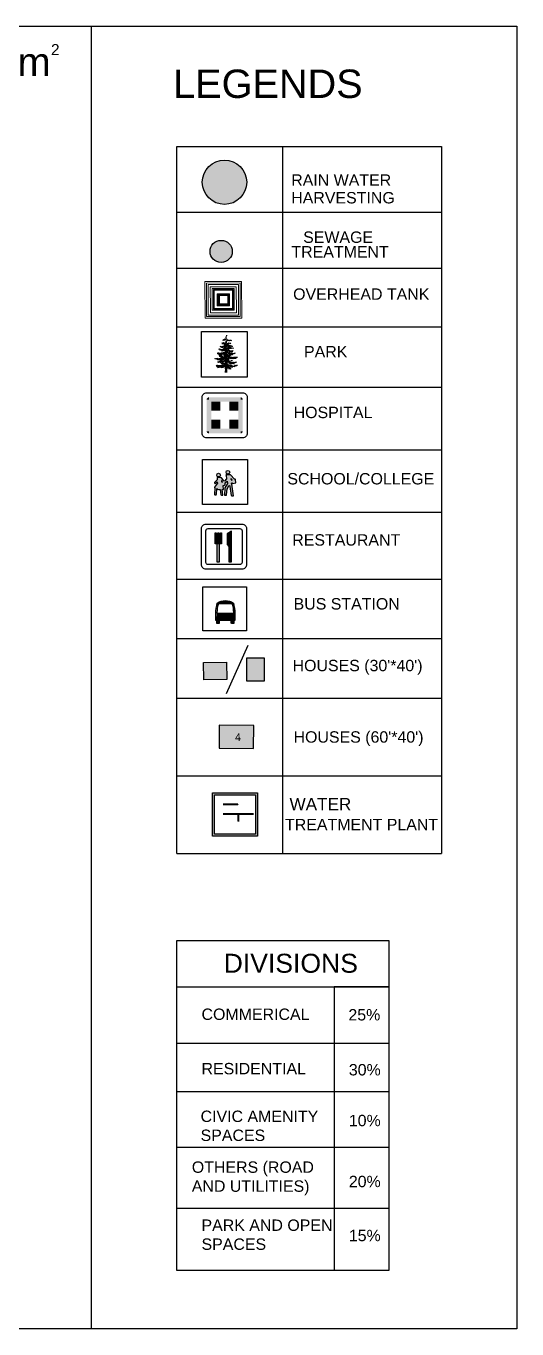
# Model space of a CAD drawing. Header units: metres. Extents: x 368 to 3789, y -155 to 1148.
# Drawn here: x 2546 to 2804, y 399 to 1085 of the extents above; entities that cross this region are included whole.
import ezdxf

# ---------------------------------------------------------------- set-up
doc = ezdxf.new("R2010")
doc.units = ezdxf.units.M
doc.layers.add('General', color=7, linetype='Continuous')
doc.styles.get("Standard").update_dxf_attribs({"font": 'arial.ttf'})

# ---------------------------------------------------------------- blocks, each defined once
blk = doc.blocks.new('A$C71F4654B')
at = {"color": 3}
for p, q in [((945, 4191), (1657, 4258)), ((1024, 4237), (945, 4191)), ((1048, 4122), (1024, 4237)), ((1127, 4249), (1048, 4122)), ((1208, 4260), (1093, 4076)), ((1093, 4076), (1127, 4249)), ((1183, 4753), (1149, 4776)), ((1151, 4042), (1208, 4260)), ((1439, 4258), (1151, 4042)), ((1240, 4753), (1183, 4753)), ((1343, 4798), (1214, 4606)), ((1214, 4606), (1240, 4753)), ((1401, 5350), (1276, 5213)), ((1389, 4822), (1318, 4651)), ((1318, 4651), (1343, 4798)), ((1540, 5362), (1334, 5213)), ((1334, 5213), (1401, 5350)), ((1459, 4822), (1389, 4822)), ((1411, 4628), (1459, 4822)), ((1528, 4798), (1411, 4628)), ((1701, 5477), (1425, 5189)), ((1425, 5189), (1540, 5362)), ((1472, 4088), (1439, 4258)), ((1554, 4443), (1472, 4282)), ((1566, 4282), (1472, 4088)), ((1526, 4616), (1528, 4798)), ((1584, 4628), (1526, 4616)), ((1542, 4030), (1566, 4282)), ((1657, 4258), (1542, 4030)), ((1713, 4834), (1552, 4788)), ((1552, 4788), (1681, 4639)), ((1623, 4479), (1554, 4352)), ((1554, 4352), (1554, 4443)), ((1681, 4639), (1584, 4628)), ((1715, 4512), (1611, 4397)), ((1611, 4397), (1623, 4479)), ((1748, 4340), (1611, 3995)), ((1611, 3995), (1657, 4258)), ((1631, 5292), (1701, 5477)), ((1794, 5419), (1631, 5292)), ((1657, 4258), (1933, 4374)), ((1691, 4352), (1772, 4546)), ((1715, 4512), (1691, 4352)), ((1760, 4616), (1713, 4834)), ((1845, 5790), (1742, 5721)), ((1817, 4258), (1748, 4340)), ((1772, 4374), (1887, 4558)), ((1772, 4546), (1772, 4374)), ((1794, 5419), (1851, 5316)), ((1800, 5872), (1845, 5790)), ((1853, 4191), (1817, 4258)), ((1845, 5790), (1823, 5675)), ((1861, 4810), (1827, 5108)), ((1829, 4570), (1887, 4421)), ((1845, 5790), (1950, 5884)), ((1847, 5227), (1893, 5013)), ((1851, 5316), (1897, 5546)), ((1933, 4374), (1853, 4191)), ((1857, 6102), (1893, 5975)), ((1887, 4421), (1899, 4628)), ((1897, 5546), (1931, 5489)), ((1899, 4628), (2002, 4455)), ((2014, 4421), (1911, 4225)), ((1919, 5247), (2103, 5350)), ((1978, 4110), (2175, 4237)), ((1988, 4822), (2105, 4570)), ((2002, 4455), (2036, 4524)), ((2256, 4385), (2014, 4421)), ((2026, 4225), (2175, 4409)), ((2175, 4237), (2026, 4225)), ((2036, 4524), (2220, 4431)), ((2105, 4570), (2091, 4798)), ((2091, 4798), (2236, 4699)), ((2093, 4122), (2278, 4237)), ((2127, 5304), (2173, 5177)), ((2163, 4258), (2393, 4467)), ((2175, 4409), (2163, 4258)), ((2173, 5177), (2218, 5259)), ((2236, 4699), (2195, 4834)), ((2195, 4834), (2264, 4834)), ((2278, 4237), (2208, 4064)), ((2218, 5259), (2345, 5189)), ((2841, 4213), (2256, 4385)), ((2264, 4834), (2318, 4711)), ((2345, 5189), (2288, 5271)), ((2288, 5271), (2437, 5213)), ((2318, 4711), (2345, 4788)), ((2345, 4788), (2466, 4665)), ((2393, 4467), (2393, 4294)), ((2393, 4294), (2474, 4374)), ((2437, 5213), (2427, 5280)), ((2427, 5280), (2564, 5259)), ((2466, 4665), (2437, 4798)), ((2437, 4798), (2597, 4776)), ((2530, 4741), (2466, 4665)), ((2474, 4374), (2520, 4258)), ((2520, 4258), (2623, 4374)), ((2597, 4776), (2530, 4741)), ((2564, 5259), (2587, 5165)), ((2587, 5165), (2633, 5235)), ((2623, 4374), (2659, 4213)), ((2633, 5235), (2724, 5259)), ((2659, 4213), (2705, 4270)), ((2705, 4270), (2841, 4213)), ((14, 2191), (0, 2296)), ((161, 2217), (14, 2191)), ((252, 2244), (161, 2217)), ((266, 2165), (252, 2244)), ((252, 2244), (744, 2217)), ((439, 2270), (266, 2165)), ((306, 2151), (439, 2270)), ((492, 2230), (306, 2151)), ((439, 3028), (359, 3028)), ((373, 2097), (544, 2165)), ((611, 3159), (439, 3133)), ((439, 3133), (439, 3014)), ((439, 3014), (439, 3028)), ((518, 2137), (439, 2072)), ((730, 2244), (452, 2018)), ((639, 2256), (518, 2137)), ((625, 3173), (558, 3054)), ((558, 3068), (597, 3000)), ((558, 3054), (558, 3068)), ((639, 2072), (579, 2119)), ((597, 3000), (639, 3000)), ((691, 3119), (611, 3159)), ((639, 3000), (770, 3094)), ((655, 3788), (770, 3834)), ((770, 3094), (679, 2867)), ((679, 2867), (744, 2895)), ((1355, 3227), (691, 3119)), ((798, 2881), (691, 2788)), ((691, 2788), (831, 2842)), ((837, 2641), (691, 2629)), ((730, 2123), (718, 2058)), ((744, 2217), (730, 2244)), ((744, 2217), (730, 2123)), ((770, 3834), (736, 3764)), ((744, 2895), (970, 3159)), ((744, 2217), (1369, 2338)), ((812, 2230), (744, 2217)), ((770, 3834), (1036, 3731)), ((784, 2562), (837, 2641)), ((877, 2590), (784, 2562)), ((875, 3752), (794, 3752)), ((851, 2986), (798, 2881)), ((891, 2310), (812, 2230)), ((818, 3616), (875, 3752)), ((933, 3719), (818, 3616)), ((824, 2058), (956, 2137)), ((831, 2842), (1040, 3165)), ((970, 3159), (851, 2986)), ((945, 4191), (875, 4225)), ((1010, 2669), (877, 2590)), ((1040, 3165), (889, 2784)), ((889, 2784), (1097, 3117)), ((903, 2256), (891, 2310)), ((996, 2217), (903, 2256)), ((1036, 3731), (909, 3649)), ((1129, 2723), (931, 2550)), ((931, 2550), (1010, 2669)), ((956, 2137), (996, 2217)), ((984, 2522), (1129, 2723)), ((984, 2469), (1169, 2669)), ((1169, 2669), (984, 2522)), ((1103, 2522), (984, 2469)), ((984, 1899), (1248, 2123)), ((996, 2217), (1050, 2310)), ((1103, 2244), (996, 2097)), ((1103, 2244), (996, 2217)), ((1012, 3661), (1036, 3731)), ((1127, 3707), (1012, 3661)), ((1028, 2830), (1177, 3165)), ((1097, 3117), (1028, 2830)), ((1036, 3731), (1530, 3764)), ((1129, 2389), (1076, 2429)), ((1230, 3707), (1081, 3534)), ((1208, 2602), (1103, 2522)), ((1169, 2177), (1103, 2244)), ((1127, 3512), (1266, 3661)), ((1163, 3465), (1127, 3512)), ((1129, 2457), (1208, 2602)), ((1288, 2562), (1129, 2457)), ((1197, 2417), (1129, 2389)), ((1129, 2044), (1248, 2123)), ((1131, 2842), (1268, 3209)), ((1177, 3165), (1131, 2842)), ((1197, 2417), (1157, 2469)), ((1254, 3500), (1163, 3465)), ((1302, 2457), (1197, 2417)), ((1266, 3661), (1230, 3707)), ((1330, 2217), (1236, 2191)), ((1248, 2123), (1236, 2191)), ((1345, 3743), (1254, 3500)), ((1302, 2550), (1288, 2562)), ((1341, 2590), (1302, 2550)), ((1341, 2443), (1302, 2457)), ((1502, 3280), (1330, 3119)), ((1330, 3119), (1355, 3227)), ((1369, 2338), (1330, 2217)), ((1335, 3546), (1403, 3685)), ((1403, 3546), (1335, 3546)), ((1421, 2562), (1341, 2443)), ((1403, 3685), (1345, 3743)), ((1355, 3227), (1794, 3373)), ((1369, 3800), (1381, 3834)), ((1461, 3810), (1369, 3800)), ((1633, 2669), (1369, 2417)), ((1369, 2417), (1421, 2562)), ((1369, 2338), (1819, 2405)), ((1395, 2230), (1369, 2338)), ((1381, 3834), (1451, 3915)), ((1381, 3108), (1502, 3280)), ((1435, 3054), (1381, 3108)), ((1461, 2217), (1395, 2230)), ((1395, 2097), (1435, 2177)), ((1530, 3764), (1403, 3546)), ((1488, 3068), (1435, 3054)), ((1435, 2177), (1514, 2177)), ((1528, 2123), (1435, 2084)), ((1451, 3915), (1633, 4006)), ((1599, 3915), (1461, 3810)), ((1661, 2669), (1461, 2403)), ((1461, 2403), (1633, 2669)), ((1542, 2256), (1461, 2217)), ((1474, 2921), (1488, 2961)), ((1488, 2774), (1474, 2921)), ((1588, 3292), (1488, 3068)), ((1488, 3068), (1576, 3086)), ((1488, 2961), (1488, 3068)), ((1607, 3028), (1488, 2774)), ((1508, 3592), (1530, 3764)), ((1611, 3743), (1508, 3592)), ((1514, 2177), (1621, 2205)), ((1528, 2403), (1661, 2669)), ((1780, 2655), (1528, 2403)), ((1633, 2165), (1528, 2123)), ((1530, 3764), (1796, 3822)), ((1647, 2270), (1542, 2256)), ((1726, 3949), (1566, 3800)), ((1566, 3800), (1599, 3915)), ((1576, 3086), (1697, 3338)), ((1576, 3086), (1661, 3040)), ((1582, 2828), (1607, 3028)), ((1675, 2856), (1582, 2695)), ((1582, 2695), (1582, 2828)), ((1691, 3752), (1599, 3616)), ((1599, 3616), (1611, 3743)), ((1621, 2205), (1647, 2270)), ((1798, 2191), (1633, 2165)), ((1645, 3443), (1760, 3534)), ((1715, 3080), (1661, 3040)), ((1661, 3040), (1675, 2856)), ((1715, 2522), (1675, 2338)), ((1726, 3661), (1691, 3752)), ((1760, 3534), (1703, 3385)), ((1703, 3385), (1875, 3534)), ((1766, 2867), (1715, 3080)), ((1766, 2457), (1715, 2522)), ((1784, 3743), (1726, 3661)), ((1740, 3108), (1766, 2867)), ((1794, 3373), (1754, 3119)), ((1754, 3119), (1780, 2867)), ((1780, 2655), (1766, 2457)), ((1819, 2774), (1780, 2655)), ((1847, 3320), (1794, 3280)), ((1817, 3995), (1887, 4030)), ((1817, 2959), (1899, 2994)), ((1939, 2590), (1819, 2774)), ((1859, 2975), (1899, 2895)), ((1859, 2723), (1939, 2590)), ((1875, 3534), (1887, 3397)), ((1887, 4030), (2002, 3822)), ((1887, 3397), (1911, 3477)), ((1887, 2748), (1899, 2550)), ((1887, 2151), (2179, 2338)), ((1899, 3240), (1966, 3108)), ((2085, 2111), (1899, 2151)), ((1911, 3477), (2002, 3362)), ((1913, 2935), (2006, 2762)), ((1913, 2550), (2139, 2562)), ((1921, 3661), (2036, 3685)), ((1966, 3108), (1952, 3292)), ((1952, 3292), (2032, 3201)), ((1956, 3903), (2071, 3973)), ((1978, 3534), (2117, 3385)), ((2006, 2762), (2060, 2723)), ((2032, 3201), (2139, 3173)), ((2032, 3014), (2071, 2947)), ((2032, 2856), (2204, 2723)), ((2099, 2788), (2032, 2856)), ((2032, 2590), (2351, 2324)), ((2036, 3685), (2036, 3570)), ((2036, 3580), (2220, 3673)), ((2036, 3570), (2117, 3477)), ((2071, 3973), (2060, 3858)), ((2060, 3858), (2187, 3949)), ((2151, 3320), (2060, 3195)), ((2060, 2723), (2125, 2695)), ((2071, 2947), (2365, 2867)), ((2125, 2695), (2099, 2788)), ((2151, 3320), (2179, 3227)), ((2179, 3227), (2232, 3240)), ((2179, 2338), (2179, 2097)), ((2187, 3949), (2198, 3879)), ((2198, 3879), (2451, 3973)), ((2204, 2723), (2365, 2590)), ((2204, 2443), (2629, 2510)), ((2208, 4064), (2256, 4030)), ((2377, 2363), (2218, 2550)), ((2218, 2550), (2470, 2296)), ((2220, 3673), (2314, 3661)), ((2220, 3570), (2278, 3465)), ((2232, 3240), (2284, 3014)), ((2244, 3173), (2710, 3201)), ((2391, 3054), (2244, 3173)), ((2256, 4030), (2347, 4122)), ((2337, 2734), (2272, 2842)), ((2272, 2842), (2337, 2774)), ((2278, 3465), (2359, 3316)), ((2284, 3014), (2312, 3147)), ((2312, 3147), (2391, 2947)), ((2314, 3661), (2474, 3546)), ((2405, 3961), (2324, 4006)), ((2337, 2774), (2417, 2762)), ((2365, 2590), (2337, 2734)), ((2470, 2296), (2351, 2550)), ((2351, 2550), (2550, 2284)), ((2351, 2324), (2377, 2363)), ((2359, 3546), (2377, 3612)), ((2429, 3465), (2359, 3546)), ((2359, 3316), (2462, 3340)), ((2417, 2762), (2365, 2867)), ((2365, 2867), (2445, 2802)), ((2381, 4098), (2474, 4155)), ((2643, 3000), (2391, 3054)), ((2391, 2947), (2445, 2856)), ((2474, 3903), (2405, 3961)), ((2484, 2935), (2417, 3133)), ((2417, 3133), (2669, 2907)), ((2462, 3340), (2429, 3465)), ((2445, 2856), (2524, 2856)), ((2445, 2802), (2550, 2774)), ((2550, 2284), (2456, 2510)), ((2456, 2510), (2617, 2244)), ((2474, 4155), (2532, 4088)), ((2623, 3925), (2474, 3903)), ((2474, 3546), (2762, 3512)), ((2578, 3340), (2474, 3546)), ((2524, 2856), (2484, 2935)), ((2532, 4088), (2750, 4006)), ((2550, 2510), (2643, 2377)), ((2705, 3350), (2554, 3477)), ((2554, 3477), (2578, 3340)), ((2617, 2244), (2603, 2296)), ((2750, 4006), (2623, 3925)), ((2629, 2510), (2790, 2510)), ((2808, 3373), (2635, 3534)), ((2635, 3534), (2705, 3350)), ((3121, 3094), (2643, 3000)), ((2643, 2377), (2802, 2256)), ((2790, 2947), (2657, 3054)), ((2657, 3054), (2802, 2975)), ((2669, 2907), (2816, 2881)), ((2710, 3201), (2736, 3187)), ((2726, 3546), (2808, 3373)), ((2736, 3187), (2962, 3119)), ((2802, 2256), (2736, 2338)), ((2736, 2338), (2830, 2324)), ((2750, 4006), (2957, 3973)), ((2762, 3512), (2887, 3512)), ((2816, 2881), (2790, 2947)), ((2790, 2510), (2816, 2457)), ((2802, 2975), (2883, 2961)), ((2816, 2457), (3028, 2256)), ((3082, 2429), (2855, 2284)), ((2855, 2284), (3135, 2310)), ((2887, 3512), (2968, 3570)), ((2957, 3973), (3038, 3995)), ((2962, 3119), (3121, 3094)), ((3294, 2457), (3082, 2429)), ((3121, 3094), (3359, 3201)), ((3135, 2310), (3320, 2350)), ((3492, 2443), (3294, 2457)), ((3320, 2350), (3492, 2443)), ((3492, 2443), (3625, 2482)), ((3625, 2482), (3693, 2522)), ((226, 1155), (266, 1195)), ((506, 1141), (240, 968)), ((240, 968), (532, 1129)), ((266, 1101), (359, 1129)), ((359, 1129), (266, 1036)), ((532, 1129), (333, 968)), ((333, 968), (572, 1115)), ((744, 1087), (359, 1129)), ((466, 1673), (399, 1673)), ((532, 996), (425, 889)), ((425, 889), (466, 835)), ((651, 1752), (466, 1673)), ((466, 835), (611, 889)), ((572, 1115), (478, 1022)), ((478, 1022), (639, 1115)), ((506, 1766), (585, 1647)), ((639, 1115), (532, 996)), ((585, 1647), (665, 1726)), ((691, 1792), (611, 1738)), ((611, 889), (704, 982)), ((679, 1778), (651, 1752)), ((665, 1726), (691, 1792)), ((704, 1766), (679, 1778)), ((679, 863), (851, 1101)), ((784, 1076), (679, 863)), ((798, 1806), (704, 1766)), ((704, 982), (744, 1087)), ((718, 2058), (824, 2058)), ((1115, 1806), (718, 1605)), ((1409, 1141), (744, 1087)), ((770, 968), (770, 863)), ((770, 863), (798, 796)), ((943, 1978), (798, 1806)), ((798, 1806), (970, 1845)), ((891, 1778), (798, 1806)), ((863, 1605), (798, 1605)), ((798, 796), (903, 903)), ((931, 875), (849, 851)), ((1115, 1806), (863, 1605)), ((891, 1580), (863, 1605)), ((1115, 1806), (891, 1778)), ((931, 1022), (891, 1076)), ((903, 903), (931, 1022)), ((903, 1022), (931, 968)), ((996, 2097), (931, 2044)), ((931, 2044), (943, 1978)), ((931, 968), (970, 915)), ((970, 915), (931, 875)), ((943, 1978), (1024, 1978)), ((970, 1845), (984, 1899)), ((1157, 1022), (970, 915)), ((1024, 1978), (1129, 2044)), ((1248, 1169), (1024, 810)), ((1024, 810), (1103, 889)), ((1036, 1526), (1050, 1580)), ((1288, 1433), (1036, 1526)), ((1103, 889), (1129, 889)), ((1197, 1939), (1115, 1871)), ((1115, 1871), (1115, 1806)), ((1169, 1738), (1129, 1792)), ((1169, 1738), (1129, 1659)), ((1129, 1659), (1236, 1726)), ((1129, 1367), (1143, 1421)), ((1302, 1341), (1129, 1367)), ((1129, 889), (1316, 1208)), ((1129, 1141), (1157, 1022)), ((1236, 1726), (1143, 1619)), ((1143, 1619), (1316, 1687)), ((1316, 1208), (1157, 849)), ((1157, 849), (1330, 1076)), ((1248, 1752), (1169, 1738)), ((1409, 1141), (1183, 863)), ((1183, 863), (1248, 875)), ((1395, 2097), (1197, 1939)), ((1341, 1792), (1248, 1752)), ((1248, 875), (1262, 849)), ((1262, 849), (1449, 1115)), ((1474, 1433), (1288, 1433)), ((1330, 1314), (1302, 1341)), ((1316, 1687), (1449, 1766)), ((1330, 1076), (1316, 1208)), ((1474, 1433), (1330, 1314)), ((1330, 1076), (1409, 1141)), ((1542, 1899), (1341, 1792)), ((1341, 849), (1542, 1155)), ((1449, 1115), (1341, 849)), ((1381, 810), (1715, 1208)), ((1542, 1155), (1381, 810)), ((1435, 2084), (1395, 2097)), ((1542, 1155), (1409, 1141)), ((1449, 1766), (1502, 1832)), ((1687, 1540), (1474, 1433)), ((1514, 1407), (1474, 1433)), ((1502, 1832), (1621, 1992)), ((1568, 1421), (1502, 1314)), ((1502, 1314), (1514, 1407)), ((1514, 1220), (1621, 1486)), ((1621, 1486), (1514, 1288)), ((1633, 1433), (1514, 1220)), ((1514, 1288), (1568, 1421)), ((1621, 1992), (1542, 1899)), ((1794, 1220), (1542, 1155)), ((1593, 875), (1766, 1129)), ((1647, 1859), (1621, 1992)), ((1794, 1328), (1633, 1486)), ((1633, 1486), (1675, 1302)), ((1675, 1302), (1633, 1433)), ((1754, 1992), (1647, 1859)), ((1687, 1699), (1661, 1659)), ((1675, 1792), (1687, 1699)), ((1887, 1554), (1978, 1593)), ((1887, 1220), (1952, 1022)), ((2020, 1341), (1899, 1381)), ((1978, 1062), (1939, 863)), ((1952, 1022), (2046, 889)), ((1978, 1619), (2099, 1738)), ((1978, 1593), (1978, 1619)), ((1992, 691), (2099, 943)), ((2099, 1566), (2002, 1637)), ((2020, 1341), (2232, 1274)), ((2071, 1195), (2020, 1341)), ((2046, 889), (2071, 796)), ((2060, 2058), (2085, 2111)), ((2060, 1965), (2060, 2058)), ((2111, 1845), (2060, 1965)), ((2232, 956), (2071, 1195)), ((2071, 796), (2151, 691)), ((2099, 1738), (2204, 1713)), ((2204, 1792), (2111, 1845)), ((2171, 1292), (2151, 1076)), ((2151, 691), (2232, 956)), ((2179, 2097), (2204, 1951)), ((2204, 1951), (2298, 1859)), ((2405, 1820), (2204, 1792)), ((2204, 1713), (2218, 1699)), ((2218, 1699), (2337, 1447)), ((2218, 1699), (2657, 1619)), ((2232, 1274), (2510, 1181)), ((2232, 956), (2337, 849)), ((2337, 849), (2284, 570)), ((2298, 1859), (2484, 1859)), ((2337, 1447), (2405, 1633)), ((2337, 849), (2391, 796)), ((2365, 1169), (2391, 1220)), ((2431, 1076), (2365, 1169)), ((2391, 796), (2431, 544)), ((2484, 1859), (2405, 1820)), ((2405, 1633), (2496, 1353)), ((2405, 982), (2431, 1076)), ((2431, 1076), (2710, 929)), ((2431, 544), (2456, 730)), ((2456, 730), (2510, 544)), ((2484, 1859), (2643, 1925)), ((2496, 1353), (2484, 1647)), ((2484, 1647), (2524, 1566)), ((2510, 544), (2484, 742)), ((2484, 742), (2564, 663)), ((2510, 1181), (2643, 1155)), ((2524, 1566), (2683, 1381)), ((2564, 663), (2564, 651)), ((2589, 1619), (2710, 1447)), ((2683, 1381), (2589, 1619)), ((2643, 1925), (2710, 1978)), ((2643, 1155), (2736, 1155)), ((2710, 1447), (2657, 1619)), ((2657, 1619), (2830, 1486)), ((2657, 1619), (2935, 1619)), ((2736, 1155), (2657, 1076)), ((2710, 1978), (2855, 1965)), ((2710, 929), (2883, 903)), ((2736, 1155), (2895, 1022)), ((2830, 1486), (2802, 1566)), ((2802, 1566), (3107, 1421)), ((2883, 903), (2857, 1050)), ((2895, 1022), (3056, 1036)), ((2935, 1619), (3095, 1659)), ((2962, 1514), (2935, 1619)), ((2935, 1619), (3014, 1526)), ((3107, 1421), (2962, 1514)), ((3014, 1526), (2988, 1673)), ((2988, 1673), (3014, 1514)), ((3002, 1048), (3161, 956)), ((3014, 1514), (3095, 1659)), ((3056, 1036), (3201, 1101)), ((3095, 1659), (3280, 1633)), ((3121, 1062), (3107, 1062)), ((3107, 1062), (3228, 1036)), ((3161, 956), (3121, 1062)), ((3201, 1101), (3308, 1208)), ((3228, 1036), (3254, 1076)), ((3240, 1673), (3467, 1699)), ((3280, 1633), (3240, 1673)), ((3254, 1076), (3347, 1087)), ((3308, 1208), (3387, 1115)), ((3387, 1115), (3546, 1181)), ((3467, 1699), (3506, 1752)), ((3546, 1181), (3679, 1220))]:
    blk.add_line(p, q, dxfattribs=at)
at = {"color": 10}
for p, q in [((1827, 5108), (1760, 4616)), ((1817, 4258), (1784, 4088)), ((1817, 4076), (1760, 3592)), ((1760, 3592), (1829, 3119)), ((1780, 1845), (1806, 2338)), ((1806, 2338), (1833, 2522)), ((1829, 3119), (1817, 2959)), ((1819, 2842), (1859, 2975)), ((1833, 2522), (1819, 2842)), ((1899, 2994), (1841, 3362)), ((1899, 2895), (1887, 2748)), ((1899, 2151), (1887, 1605)), ((1899, 2550), (1899, 2151)), ((1766, 1633), (1687, 1540)), ((1687, 1540), (1794, 1328)), ((1715, 651), (1780, 835)), ((1754, 490), (1715, 651)), ((1726, 159), (1754, 490)), ((1740, 0), (1726, 159)), ((1780, 1302), (1780, 1845)), ((1806, 1181), (1780, 1302)), ((1780, 835), (1806, 1181)), ((1873, 1302), (1859, 956)), ((1859, 956), (1859, 691)), ((1859, 691), (1873, 385)), ((1887, 1605), (1873, 1302)), ((1873, 385), (1887, 0))]:
    blk.add_line(p, q, dxfattribs=at)
at = {"color": 11}
for p, q in [((1780, 2867), (1740, 3108)), ((1794, 3280), (1794, 3373)), ((1647, 1859), (1675, 1792))]:
    blk.add_line(p, q, dxfattribs=at)
blk = doc.blocks.new('45')
blk.add_lwpolyline([(140.082, 202.168), (140.082, 204.168, -0.414214), (140.332, 204.418), (142.332, 204.418, -0.414214), (142.582, 204.168), (142.582, 202.168, -0.414214), (142.332, 201.918), (140.332, 201.918, -0.414214)], format="xyb", close=True)
at = {"color": 3, "const_width": 0.125}
for points in [[(140.395, 204.035, -0.414214), (140.457, 204.097, -0.414214)], [(142.27, 204.035, 0.414214), (142.207, 204.097, 0.414214)], [(140.395, 202.285, 0.414214), (140.457, 202.222, 0.414214)], [(142.27, 202.285, -0.414214), (142.207, 202.222, -0.414214)]]:
    blk.add_lwpolyline(points, format="xyb", dxfattribs=at)
at = {"color": 3}
for points in [[(140.332, 202.285), (140.595, 202.285), (140.332, 204.035), (140.595, 204.035)], [(142.207, 204.035), (142.207, 204.16), (140.457, 204.035), (140.457, 204.16)], [(140.595, 204.051), (140.595, 203.918), (142.095, 204.051), (142.095, 203.918)], [(140.595, 203.418), (140.595, 203.918), (141.095, 203.418), (141.095, 203.918)], [(141.595, 203.418), (141.595, 203.918), (142.095, 203.418), (142.095, 203.918)], [(142.095, 202.285), (142.332, 202.285), (142.095, 204.035), (142.332, 204.035)], [(142.207, 202.16), (142.207, 202.285), (140.457, 202.16), (140.457, 202.285)], [(140.595, 202.918), (140.595, 202.418), (141.095, 202.918), (141.095, 202.418)], [(140.595, 202.285), (140.595, 202.418), (142.095, 202.285), (142.095, 202.418)], [(141.595, 202.918), (141.595, 202.418), (142.095, 202.918), (142.095, 202.418)]]:
    blk.add_solid(points, dxfattribs=at)
blk = doc.blocks.new('A$C0FD76EB8')
at = {"true_color": 0x0094d4}
h = blk.add_hatch(color=142, dxfattribs=at)
h.paths.add_polyline_path([(521, 718, 1), (603, 718, 1)])
h.paths.add_polyline_path([(315, 655, 1), (396, 655, 1)])
h.paths.add_polyline_path([(504, 484), (545, 519), (553, 468), (498, 371), (488, 211), (492, 209), (533, 209), (534, 218), (543, 347), (584, 417), (591, 424), (602, 414), (605, 404), (637, 201), (649, 193), (672, 195), (685, 197), (648, 452), (644, 471), (644, 474), (648, 481), (656, 479), (666, 473), (671, 467), (740, 484), (732, 556), (727, 563), (709, 562), (624, 658), (521, 660), (518, 651), (521, 642), (535, 571), (487, 523), (474, 524), (418, 597), (402, 601), (323, 600), (326, 553), (266, 493), (265, 485), (280, 464), (287, 465), (325, 504), (328, 495), (330, 476), (267, 384), (268, 376), (277, 371), (268, 222), (273, 216), (287, 216), (300, 216), (306, 221), (310, 224), (317, 359), (331, 342), (360, 334), (394, 334), (408, 219), (420, 209), (441, 210), (449, 213), (434, 333), (450, 335), (467, 332), (456, 425), (472, 425), (488, 430), (498, 440), (504, 443)])
h.paths.add_polyline_path([(424, 508), (421, 520), (419, 529), (428, 526), (438, 511), (442, 496), (435, 496), (429, 502)], flags=16)
h.paths.add_polyline_path([(628, 564), (627, 577), (638, 574), (646, 564), (654, 549), (648, 543), (638, 546), (632, 554)], flags=16)
at = {"color": 142, "true_color": 0x0094d4}
for p, q in [((0, 0), (0, 1000)), ((0, 1000), (1000, 1000)), ((1000, 1000), (1000, 0)), ((402, 601), (323, 600)), ((323, 600), (326, 553)), ((418, 597), (402, 601)), ((474, 524), (418, 597)), ((521, 660), (518, 651)), ((518, 651), (521, 642)), ((624, 658), (521, 660)), ((521, 642), (535, 571)), ((709, 562), (624, 658)), ((266, 493), (265, 485)), ((265, 485), (280, 464)), ((326, 553), (266, 493)), ((330, 476), (267, 384)), ((267, 384), (268, 376)), ((268, 376), (277, 371)), ((277, 371), (268, 222)), ((280, 464), (287, 465)), ((287, 465), (325, 504)), ((310, 224), (317, 359)), ((317, 359), (331, 342)), ((325, 504), (328, 495)), ((328, 495), (330, 476)), ((331, 342), (360, 334)), ((360, 334), (394, 334)), ((394, 334), (408, 219)), ((428, 526), (419, 529)), ((419, 529), (421, 520)), ((421, 520), (424, 508)), ((424, 508), (429, 502)), ((438, 511), (428, 526)), ((429, 502), (435, 496)), ((434, 333), (450, 335)), ((449, 213), (434, 333)), ((435, 496), (442, 496)), ((442, 496), (438, 511)), ((450, 335), (467, 332)), ((467, 332), (456, 425)), ((456, 425), (472, 425)), ((472, 425), (488, 430)), ((487, 523), (474, 524)), ((535, 571), (487, 523)), ((488, 430), (498, 440)), ((498, 371), (488, 211)), ((553, 468), (498, 371)), ((498, 440), (504, 443)), ((504, 484), (545, 519)), ((504, 443), (504, 484)), ((534, 218), (543, 347)), ((543, 347), (584, 417)), ((545, 519), (553, 468)), ((584, 417), (591, 424)), ((591, 424), (602, 414)), ((602, 414), (605, 404)), ((605, 404), (637, 201)), ((638, 574), (627, 577)), ((627, 577), (628, 564)), ((628, 564), (632, 554)), ((632, 554), (638, 546)), ((646, 564), (638, 574)), ((638, 546), (648, 543)), ((644, 474), (648, 481)), ((644, 471), (644, 474)), ((648, 452), (644, 471)), ((654, 549), (646, 564)), ((648, 543), (654, 549)), ((648, 481), (656, 479)), ((685, 197), (648, 452)), ((656, 479), (666, 473)), ((666, 473), (671, 467)), ((671, 467), (740, 484)), ((727, 563), (709, 562)), ((732, 556), (727, 563)), ((740, 484), (732, 556)), ((1000, 0), (0, 0)), ((268, 222), (273, 216)), ((273, 216), (287, 216)), ((287, 216), (300, 216)), ((300, 216), (306, 221)), ((306, 221), (310, 224)), ((408, 219), (420, 209)), ((420, 209), (441, 210)), ((441, 210), (449, 213)), ((488, 211), (492, 209)), ((492, 209), (533, 209)), ((533, 209), (534, 218)), ((637, 201), (649, 193)), ((649, 193), (672, 195)), ((672, 195), (685, 197))]:
    blk.add_line(p, q, dxfattribs=at)
for centre in [(355, 655), (562, 718)]:
    blk.add_circle(centre, 40.8, dxfattribs=at)
blk = doc.blocks.new('A$C47BE7189')
for p, q in [((303, 563), (303, 803)), ((303, 803), (323, 803)), ((323, 803), (323, 663)), ((323, 663), (363, 663)), ((363, 663), (363, 803)), ((363, 803), (383, 803)), ((383, 803), (383, 663)), ((383, 663), (423, 663)), ((423, 663), (423, 803)), ((423, 803), (443, 803)), ((443, 803), (443, 563)), ((667, 843), (567, 783)), ((567, 783), (567, 543)), ((667, 163), (667, 843)), ((443, 563), (303, 563)), ((343, 563), (343, 163)), ((403, 163), (403, 563)), ((567, 543), (607, 503)), ((607, 503), (607, 163)), ((343, 163), (403, 163)), ((607, 163), (667, 163))]:
    blk.add_line(p, q)
for points in [[(0, 100), (0, 900, -0.414214), (100, 1000), (900, 1000, -0.414214), (1000, 900), (1000, 100, -0.414214), (900, 0), (100, 0, -0.414214)], [(100, 150), (100, 850, -0.414214), (150, 900), (850, 900, -0.414214), (900, 850), (900, 150, -0.414214), (850, 100), (150, 100, -0.414214)]]:
    blk.add_lwpolyline(points, format="xyb", close=True)
for points in [[(303, 803), (323, 803), (303, 563), (323, 563)], [(323, 663), (323, 563), (443, 663), (443, 563)], [(363, 803), (383, 803), (363, 663), (383, 663)], [(423, 803), (443, 803), (423, 663), (443, 663)], [(567, 543), (667, 543), (567, 783), (667, 843)], [(343, 563), (403, 563), (343, 163), (403, 163)], [(567, 543), (607, 503), (667, 543), (667, 503)], [(607, 503), (607, 163), (667, 503), (667, 163)]]:
    blk.add_solid(points)
blk = doc.blocks.new('A$C32DE13C8')
at = {"color": 142, "true_color": 0x0094d4}
for points in [[(1000, 1000), (1000, 0), (0, 0), (0, 1000)], [(599, 657), (599, 640), (432, 640), (432, 657)], [(397, 283), (397, 307), (340, 307), (340, 283)], [(634, 283), (634, 307), (690, 307), (690, 283)]]:
    blk.add_lwpolyline(points, close=True, dxfattribs=at)
for points in [[(732, 400), (732, 242, -0.414214), (724, 233), (709, 233), (709, 175, -0.414214), (700, 167), (660, 167, -0.414214), (652, 175), (652, 233), (379, 233), (379, 175, -0.414214), (370, 167), (330, 167, -0.414214), (322, 175), (322, 233), (307, 233, -0.414214), (299, 242), (299, 400, -0.058206), (332, 633, -0.309091), (699, 633, -0.058206)], [(691, 400, 0.427088), (708, 417, 0.047534), (682, 604, 0.347294), (666, 617), (365, 617, 0.347294), (349, 604, 0.047534), (323, 417, 0.427088), (339, 400)]]:
    blk.add_lwpolyline(points, format="xyb", close=True, dxfattribs=at)
at = {"color": 142, "linetype": 'Continuous', "true_color": 0x0094d4}
for points in [[(327, 614), (299, 238), (300, 238)], [(327, 614), (299, 240), (299, 238)], [(327, 614), (299, 241), (299, 240)], [(327, 614), (299, 242), (299, 241)], [(327, 614), (299, 400), (299, 242)], [(327, 614), (299, 420), (299, 400)], [(327, 614), (300, 439), (299, 420)], [(327, 614), (300, 237), (301, 236)], [(327, 614), (300, 238), (300, 237)], [(327, 614), (302, 459), (300, 439)], [(327, 614), (301, 236), (302, 235)], [(327, 614), (302, 235), (303, 234)], [(327, 614), (304, 479), (302, 459)], [(327, 614), (303, 234), (304, 234)], [(327, 614), (304, 234), (305, 234)], [(327, 614), (306, 498), (304, 479)], [(327, 614), (305, 234), (306, 233)], [(327, 614), (306, 233), (307, 233)], [(327, 614), (308, 518), (306, 498)], [(327, 614), (307, 233), (324, 449)], [(327, 614), (311, 537), (308, 518)], [(327, 614), (315, 556), (311, 537)], [(327, 614), (318, 576), (315, 556)], [(327, 614), (323, 595), (318, 576)], [(327, 614), (324, 449), (326, 464)], [(327, 614), (326, 464), (327, 480)], [(363, 617), (432, 657), (327, 614)], [(432, 657), (332, 633), (327, 614)], [(361, 616), (363, 617), (327, 614)], [(358, 615), (359, 616), (327, 614)], [(359, 616), (361, 616), (327, 614)], [(356, 614), (358, 615), (327, 614)], [(349, 604), (327, 614), (345, 589)], [(349, 604), (349, 606), (327, 614)], [(349, 606), (350, 607), (327, 614)], [(350, 607), (351, 609), (327, 614)], [(351, 609), (352, 610), (327, 614)], [(352, 610), (353, 612), (327, 614)], [(353, 612), (354, 613), (327, 614)], [(354, 613), (356, 614), (327, 614)], [(327, 614), (342, 573), (345, 589)], [(327, 614), (339, 558), (342, 573)], [(327, 614), (336, 542), (339, 558)], [(327, 614), (333, 527), (336, 542)], [(327, 614), (331, 511), (333, 527)], [(327, 614), (329, 496), (331, 511)], [(327, 614), (327, 480), (329, 496)], [(432, 657), (341, 639), (332, 633)], [(432, 657), (349, 645), (341, 639)], [(432, 657), (359, 650), (349, 645)], [(432, 657), (368, 655), (359, 650)], [(363, 617), (365, 617), (432, 657)], [(365, 617), (432, 640), (432, 657)], [(365, 617), (436, 640), (432, 640)], [(365, 617), (430, 617), (436, 640)], [(432, 657), (377, 659), (368, 655)], [(432, 657), (387, 663), (377, 659)], [(432, 657), (396, 667), (387, 663)], [(432, 657), (406, 671), (396, 667)], [(432, 657), (416, 674), (406, 671)], [(432, 657), (426, 677), (416, 674)], [(432, 657), (436, 680), (426, 677)], [(530, 617), (436, 640), (430, 617)], [(432, 657), (446, 683), (436, 680)], [(432, 657), (440, 657), (446, 683)], [(530, 617), (519, 640), (436, 640)], [(511, 657), (446, 683), (440, 657)], [(511, 657), (450, 683), (446, 683)], [(511, 657), (454, 684), (450, 683)], [(511, 657), (458, 685), (454, 684)], [(511, 657), (462, 686), (458, 685)], [(511, 657), (467, 686), (462, 686)], [(511, 657), (471, 687), (467, 686)], [(511, 657), (475, 687), (471, 687)], [(511, 657), (479, 688), (475, 687)], [(511, 657), (483, 688), (479, 688)], [(511, 657), (488, 689), (483, 688)], [(511, 657), (492, 689), (488, 689)], [(511, 657), (496, 689), (492, 689)], [(668, 652), (514, 690), (496, 689)], [(668, 652), (496, 689), (599, 657)], [(496, 689), (511, 657), (599, 657)], [(668, 652), (532, 690), (514, 690)], [(599, 640), (519, 640), (530, 617)], [(666, 617), (668, 652), (530, 617)], [(668, 652), (599, 640), (530, 617)], [(668, 652), (549, 688), (532, 690)], [(668, 652), (567, 686), (549, 688)], [(668, 652), (585, 683), (567, 686)], [(668, 652), (602, 678), (585, 683)], [(668, 652), (599, 657), (599, 640)], [(668, 652), (619, 673), (602, 678)], [(668, 652), (636, 667), (619, 673)], [(668, 652), (652, 660), (636, 667)], [(666, 617), (668, 617), (668, 652)], [(668, 617), (669, 616), (668, 652)], [(669, 616), (671, 616), (668, 652)], [(671, 616), (673, 615), (668, 652)], [(673, 615), (675, 614), (668, 652)], [(675, 614), (676, 613), (668, 652)], [(676, 613), (677, 612), (668, 652)], [(677, 612), (679, 610), (668, 652)], [(679, 610), (680, 609), (668, 652)], [(680, 609), (681, 607), (668, 652)], [(681, 607), (681, 606), (668, 652)], [(681, 606), (682, 604), (668, 652)], [(682, 604), (722, 518), (668, 652)], [(722, 518), (684, 643), (668, 652)], [(682, 604), (685, 589), (722, 518)], [(722, 518), (699, 633), (684, 643)], [(722, 518), (703, 614), (699, 633)], [(722, 518), (708, 595), (703, 614)], [(722, 518), (712, 576), (708, 595)], [(307, 233), (323, 433), (324, 449)], [(307, 233), (323, 417), (323, 433)], [(307, 233), (323, 415), (323, 417)], [(307, 233), (323, 413), (323, 415)], [(307, 233), (340, 307), (323, 413)], [(307, 233), (322, 233), (340, 307)], [(322, 233), (340, 283), (340, 307)], [(340, 307), (324, 411), (323, 413)], [(340, 307), (325, 409), (324, 411)], [(340, 307), (326, 407), (325, 409)], [(340, 307), (327, 405), (326, 407)], [(340, 307), (329, 404), (327, 405)], [(340, 307), (331, 402), (329, 404)], [(340, 307), (333, 401), (331, 402)], [(340, 307), (335, 401), (333, 401)], [(340, 307), (337, 400), (335, 401)], [(340, 307), (339, 400), (337, 400)], [(340, 307), (379, 400), (339, 400)], [(340, 307), (356, 307), (379, 400)], [(379, 400), (356, 307), (397, 307)], [(379, 400), (397, 307), (630, 400)], [(397, 307), (397, 283), (630, 400)], [(397, 283), (634, 307), (630, 400)], [(397, 283), (634, 283), (634, 307)], [(634, 307), (673, 307), (630, 400)], [(691, 400), (630, 400), (673, 307)], [(691, 400), (673, 307), (690, 307)], [(685, 589), (689, 573), (722, 518)], [(689, 573), (692, 558), (722, 518)], [(708, 415), (690, 283), (722, 518)], [(690, 283), (725, 498), (722, 518)], [(690, 283), (727, 479), (725, 498)], [(690, 283), (729, 459), (727, 479)], [(690, 283), (730, 439), (729, 459)], [(690, 283), (731, 420), (730, 439)], [(690, 283), (732, 400), (731, 420)], [(708, 415), (708, 413), (690, 283)], [(708, 413), (707, 411), (690, 283)], [(707, 411), (706, 409), (690, 283)], [(706, 409), (705, 407), (690, 283)], [(705, 407), (703, 405), (690, 283)], [(703, 405), (702, 404), (690, 283)], [(702, 404), (700, 402), (690, 283)], [(700, 402), (698, 401), (690, 283)], [(698, 401), (696, 401), (690, 283)], [(696, 401), (694, 400), (690, 283)], [(694, 400), (691, 400), (690, 283)], [(690, 283), (732, 242), (732, 400)], [(691, 400), (690, 307), (690, 283)], [(692, 558), (695, 542), (722, 518)], [(695, 542), (697, 527), (722, 518)], [(697, 527), (699, 511), (722, 518)], [(699, 511), (701, 496), (722, 518)], [(701, 496), (703, 480), (722, 518)], [(703, 480), (705, 464), (722, 518)], [(705, 464), (706, 449), (722, 518)], [(706, 449), (707, 433), (722, 518)], [(707, 433), (708, 417), (722, 518)], [(708, 417), (708, 415), (722, 518)], [(722, 518), (716, 556), (712, 576)], [(722, 518), (719, 537), (716, 556)], [(322, 233), (324, 170), (351, 283)], [(322, 233), (351, 283), (340, 283)], [(322, 233), (323, 170), (324, 170)], [(322, 233), (323, 171), (323, 170)], [(322, 233), (323, 171), (323, 171)], [(322, 233), (323, 171), (323, 171)], [(322, 233), (323, 172), (323, 171)], [(322, 233), (322, 172), (323, 172)], [(322, 233), (322, 173), (322, 172)], [(322, 233), (322, 173), (322, 173)], [(322, 233), (322, 174), (322, 173)], [(322, 233), (322, 174), (322, 174)], [(322, 233), (322, 175), (322, 174)], [(322, 233), (322, 175), (322, 175)], [(397, 283), (324, 169), (325, 169)], [(397, 283), (324, 170), (324, 169)], [(397, 283), (351, 283), (324, 170)], [(397, 283), (325, 169), (326, 168)], [(397, 283), (325, 169), (325, 169)], [(397, 283), (326, 168), (327, 168)], [(397, 283), (326, 168), (326, 168)], [(397, 283), (327, 167), (328, 167)], [(397, 283), (327, 168), (327, 167)], [(397, 283), (328, 167), (329, 167)], [(397, 283), (328, 167), (328, 167)], [(397, 283), (329, 167), (330, 167)], [(397, 283), (330, 167), (379, 233)], [(397, 283), (330, 167), (330, 167)], [(330, 167), (379, 175), (379, 233)], [(330, 167), (379, 174), (379, 175)], [(330, 167), (378, 173), (379, 174)], [(330, 167), (378, 172), (378, 173)], [(330, 167), (377, 171), (378, 172)], [(330, 167), (377, 170), (377, 171)], [(330, 167), (376, 169), (377, 170)], [(330, 167), (375, 168), (376, 169)], [(330, 167), (374, 168), (375, 168)], [(330, 167), (373, 167), (374, 168)], [(330, 167), (372, 167), (373, 167)], [(330, 167), (371, 167), (372, 167)], [(330, 167), (370, 167), (371, 167)], [(397, 283), (379, 233), (652, 233)], [(397, 283), (652, 233), (634, 283)], [(652, 233), (684, 283), (634, 283)], [(652, 233), (709, 230), (684, 283)], [(652, 233), (709, 175), (709, 230)], [(652, 233), (709, 174), (709, 175)], [(652, 233), (708, 173), (709, 174)], [(652, 233), (708, 172), (708, 173)], [(652, 233), (707, 171), (708, 172)], [(652, 233), (707, 170), (707, 171)], [(652, 233), (706, 169), (707, 170)], [(652, 233), (705, 168), (706, 169)], [(652, 233), (704, 168), (705, 168)], [(652, 233), (703, 167), (704, 168)], [(652, 233), (702, 167), (703, 167)], [(652, 233), (701, 167), (702, 167)], [(652, 233), (700, 167), (701, 167)], [(652, 233), (660, 167), (700, 167)], [(652, 233), (659, 167), (660, 167)], [(652, 233), (658, 167), (659, 167)], [(652, 233), (657, 167), (658, 167)], [(652, 233), (656, 168), (657, 167)], [(652, 233), (655, 168), (656, 168)], [(652, 233), (654, 169), (655, 168)], [(652, 233), (654, 170), (654, 169)], [(652, 233), (653, 171), (654, 170)], [(652, 233), (653, 172), (653, 171)], [(652, 233), (652, 173), (653, 172)], [(652, 233), (652, 174), (652, 173)], [(652, 233), (652, 175), (652, 174)], [(690, 283), (684, 283), (709, 230)], [(690, 283), (732, 241), (732, 242)], [(690, 283), (732, 240), (732, 241)], [(690, 283), (731, 238), (732, 240)], [(690, 283), (731, 238), (731, 238)], [(690, 283), (730, 237), (731, 238)], [(690, 283), (729, 236), (730, 237)], [(690, 283), (729, 235), (729, 236)], [(690, 283), (728, 234), (729, 235)], [(690, 283), (727, 234), (728, 234)], [(690, 283), (726, 234), (727, 234)], [(690, 283), (725, 233), (726, 234)], [(690, 283), (724, 233), (725, 233)], [(690, 283), (709, 233), (724, 233)], [(690, 283), (709, 230), (709, 233)]]:
    blk.add_solid(points, dxfattribs=at)

msp = doc.modelspace()

# ---------------------------------------------------------------- hatches: boundary and pattern name
h = msp.add_hatch(color=140)
h.dxf.hatch_style = 1
h.paths.add_polyline_path([(2638.4, 1002.86, 1), (2661.78, 1002.86, 1)])
h = msp.add_hatch(color=3)
h.dxf.hatch_style = 1
h.paths.add_polyline_path([(2654.15, 966.39, 1), (2642.5, 966.39, 1)])
h = msp.add_hatch(color=105)
h.dxf.hatch_style = 1
h.paths.add_polyline_path([(2639.01, 749.83), (2639.17, 740.69), (2651.35, 740.91), (2651.2, 750.04)])
at = {"true_color": 0x98609e}
h = msp.add_hatch(color=215, dxfattribs=at)
h.dxf.hatch_style = 1
h.paths.add_polyline_path([(2661.87, 740.06), (2671.01, 740.06), (2671.01, 752.25), (2661.87, 752.25)])
h = msp.add_hatch(color=153)
h.dxf.hatch_style = 1
h.paths.add_polyline_path([(2647.33, 716.78), (2647.2, 704.66), (2665.38, 704.47), (2665.51, 716.59)])
h.paths.add_polyline_path([(2654.65, 707.43), (2659.76, 707.53), (2659.63, 713.53), (2654.53, 713.42)], flags=24)
h = msp.add_hatch(color=5)
h.dxf.hatch_style = 1
h.paths.add_polyline_path([(2643.8, 681.12), (2643.8, 658.34), (2667.49, 658.34), (2667.49, 681.12)])
h.paths.add_polyline_path([(2666.49, 680.12), (2644.8, 680.12), (2644.8, 659.34), (2666.49, 659.34)], flags=16)
h.paths.add_polyline_path([(2657.11, 674.94), (2649.4, 674.94), (2649.39, 675.2), (2657.11, 675.2)], flags=0)

# ---------------------------------------------------------------- linework, layer by layer
for p, q in [((2580.09, 398.67), (2580.09, 1085.16)), ((2625, 649.25, 845.66), (2625, 1021.71, 845.66)), ((2625, 1021.71, 845.66), (2764.35, 1021.71, 845.66)), ((2680.75, 649.25, 845.66), (2680.75, 1021.71, 845.66)), ((2764.35, 1021.71, 845.66), (2764.35, 649.25, 845.66)), ((2625, 987.13, 845.66), (2764.35, 987.13, 845.66)), ((2625, 957.54, 845.66), (2764.35, 957.54, 845.66)), ((2625, 926.67, 845.66), (2764.35, 926.67, 845.66)), ((2625, 894.92, 845.66), (2764.35, 894.92, 845.66)), ((2625, 861.87, 845.66), (2764.35, 861.87, 845.66)), ((2625, 829.06, 845.66), (2764.35, 829.06, 845.66)), ((2625, 793.74, 845.66), (2764.35, 793.74, 845.66)), ((2625, 762.48, 845.66), (2764.35, 762.48, 845.66)), ((2662.41, 758.73), (2651, 733.3)), ((2661.87, 752.25), (2671.01, 752.25)), ((2661.87, 740.06), (2661.87, 752.25)), ((2671.01, 752.25), (2671.01, 740.06)), ((2671.01, 740.06), (2661.87, 740.06)), ((2625, 730.96, 845.66), (2764.35, 730.96, 845.66)), ((2647.33, 716.78), (2647.2, 704.66)), ((2665.51, 716.59), (2647.33, 716.78)), ((2665.38, 704.47), (2665.51, 716.59)), ((2647.2, 704.66), (2665.38, 704.47)), ((2625, 690.11, 845.66), (2764.35, 690.11, 845.66)), ((2625, 690.11, 845.66), (2764.35, 690.11, 845.66)), ((2625, 690.11, 845.66), (2764.35, 690.11, 845.66)), ((2649.39, 675.2), (2657.11, 675.2)), ((2649.4, 674.94), (2657.11, 674.94)), ((2657.11, 675.09), (2649.43, 675.09)), ((2657.11, 675.06), (2649.43, 675.06)), ((2657.11, 675.2), (2657.11, 674.92)), ((2649.37, 670.14), (2657.09, 670.14)), ((2649.37, 669.89), (2657.09, 669.89)), ((2657.09, 670.03), (2649.4, 670.03)), ((2657.09, 670), (2649.4, 670)), ((2657.25, 666.26), (2657.25, 669.76)), ((2657.36, 669.76), (2657.36, 666.09)), ((2657.39, 669.76), (2657.39, 666.09)), ((2657.5, 666.26), (2657.5, 669.76)), ((2657.57, 670.14), (2665.29, 670.14)), ((2657.58, 669.89), (2665.29, 669.89)), ((2665.29, 670.03), (2657.61, 670.03)), ((2665.29, 670), (2657.61, 670)), ((2625, 649.25, 845.66), (2764.35, 649.25, 845.66)), ((2625, 649.25, 845.66), (2764.35, 649.25, 845.66)), ((2736.5, 489.33, 845.66), (2736.5, 452.33, 845.66)), ((2625, 462.33, 845.66), (2736.5, 462.33, 845.66))]:
    msp.add_line(p, q)
at = {"ltscale": 2}
for p, q in [((2736.5, 536.33, 845.66), (2736.5, 511.33, 845.66)), ((2736.5, 487.33, 845.66), (2736.5, 463.33, 845.66))]:
    msp.add_line(p, q, dxfattribs=at)
msp.add_lwpolyline([(2219.89, 1085.16), (2803.98, 1085.16), (2803.98, 398.67), (639.14, 398.67), (639.14, 1085.16), (1370.61, 1085.16)])
at = {"color": 140, "lineweight": 18}
msp.add_lwpolyline([(2656.33, 934.09), (2654.32, 934.09), (2644.67, 934.07), (2642.65, 934.06), (2642.65, 936.07), (2642.63, 947.74), (2644.64, 947.74), (2654.29, 947.76), (2656.3, 947.76), (2656.31, 945.75), (2656.33, 936.1)], close=True, dxfattribs=at)
for points in [[(2637.96, 924.21), (2662.09, 924.21), (2662.09, 900.24), (2637.96, 900.24)], [(2639.17, 740.69), (2639.01, 749.83), (2651.2, 750.04), (2651.35, 740.91)], [(2667.49, 658.34), (2643.8, 658.34), (2643.8, 681.12), (2667.49, 681.12)], [(2666.49, 659.34), (2644.8, 659.34), (2644.8, 680.12), (2666.49, 680.12)]]:
    msp.add_lwpolyline(points, close=True)
at = {"ltscale": 2, "elevation": 845.66}
for points in [[(2625, 579), (2625, 603.33), (2736.5, 603.33), (2736.5, 593.33)], [(2736.5, 603.33), (2736.5, 579), (2707.86, 579), (2707.86, 429.41)]]:
    msp.add_lwpolyline(points, dxfattribs=at)
msp.add_lwpolyline([(2625, 579), (2736.5, 579), (2736.5, 429.41), (2625, 429.41)], close=True, dxfattribs=at)
at = {"elevation": 845.66}
for points in [[(2625, 549.33), (2736.5, 549.33), (2736.5, 523.83)], [(2625, 523.83), (2736.5, 523.83), (2736.5, 494.33), (2625, 494.33)]]:
    msp.add_lwpolyline(points, dxfattribs=at)
for centre, radius in [((2650.09, 1002.86), 11.69), ((2648.33, 966.39), 5.83), ((2657.36, 670.01), 0.253)]:
    msp.add_circle(centre, radius)
at = {"layer": 'General', "color": 140, "lineweight": 18}
for points in [[(2639.84, 931.24), (2639.81, 950.55), (2659.11, 950.58), (2659.15, 931.28)], [(2640.65, 932.05), (2640.61, 949.74), (2658.31, 949.78), (2658.34, 932.08)], [(2641.45, 932.85), (2641.42, 948.94), (2657.51, 948.97), (2657.54, 932.88)], [(2643.67, 935.41), (2643.65, 946.88), (2655.11, 946.9), (2655.13, 935.44)], [(2644.26, 935.92), (2644.24, 946.41), (2654.73, 946.43), (2654.75, 935.94)], [(2644.66, 936.37), (2644.64, 946.02), (2654.3, 946.04), (2654.31, 936.39)], [(2646.27, 937.69), (2646.25, 944.12), (2652.69, 944.14), (2652.7, 937.7)], [(2646.73, 938.11), (2646.72, 943.79), (2652.4, 943.8), (2652.41, 938.12)], [(2647.06, 938.48), (2647.05, 943.48), (2652.05, 943.49), (2652.06, 938.49)], [(2647.42, 938.81), (2647.42, 943.21), (2651.81, 943.22), (2651.82, 938.82)]]:
    msp.add_lwpolyline(points, close=True, dxfattribs=at)

# ---------------------------------------------------------------- block references
for name, p, xscale, yscale, zscale in [('A$C71F4654B', (2645.05, 902.6), 0.00324073844681655, 0.00324073844681655, 0.00324073844681655), ('45', (1307, -1050.8), 9.50391558966992, 9.50391558966992, 9.50391558966992), ('A$C0FD76EB8', (2638.51, 833.01), 0.0237597889741748, 0.0237597889741748, 0.0237597889741748), ('A$C47BE7189', (2637.95, 799.02), 0.0237597889741748, 0.0237597889741748, 0.0237597889741748), ('A$C32DE13C8', (2638.61, 766.49), 0.02311817640598474, 0.02311817640598474, 0.02311817640598474)]:
    msp.add_blockref(name, p, dxfattribs=dict(xscale=xscale, yscale=yscale, zscale=zscale))

# ---------------------------------------------------------------- texts
for s, height, p in [('Area - 169870.28 m', 14.9447, (2374.09, 1058.8)), ('2', 5.82, (2558.78, 1069.84)), ('LEGENDS', 14.945, (2623.04, 1047.28)), ('RAIN WATER', 6, (2685.21, 1001.01)), ('HARVESTING', 6, (2685.21, 991.7)), ('SEWAGE  ', 6, (2691.49, 970.92)), ('TREATMENT', 6, (2685.32, 963.2)), ('OVERHEAD TANK', 6, (2686.21, 940.93)), ('PARK', 6, (2691.95, 910.58)), ('HOSPITAL', 6, (2686.49, 878.58)), ('SCHOOL/COLLEGE', 6, (2683.18, 843.64)), ('RESTAURANT', 6, (2685.77, 811.4)), ('BUS STATION', 6, (2686.46, 777.73)), ("HOUSES (30'*40')", 6, (2685.92, 745.22)), ("HOUSES (60'*40')", 6, (2686.43, 707.58)), ('WATER ', 6.435, (2684.34, 671.98, 1360.47)), ('TREATMENT PLANT  ', 6, (2681.95, 661.44))]:
    msp.add_text(s, height=height).set_placement(p)
msp.add_text('4', height=4, rotation=1.21919).set_placement((2655.63, 708.45))
at = {"ltscale": 8, "insert": (2649.68, 596.35, 845.66), "char_height": 10, "attachment_point": 1}
msp.add_mtext_dynamic_manual_height_columns('DIVISIONS', width=82, gutter_width=40, heights=[0], dxfattribs=at)
at = {"color": 8, "ltscale": 2, "true_color": 0x838079, "insert": (2638, 567.48, 845.66), "char_height": 6, "attachment_point": 1}
msp.add_mtext_dynamic_manual_height_columns('COMMERICAL', width=41, gutter_width=20, heights=[0], dxfattribs=at)
at = {"ltscale": 2, "char_height": 6, "attachment_point": 1}
for s, width, insert in [('25%', 19, (2715.31, 567.21, 845.66)), ('30%', 19, (2715.53, 538.24, 845.66)), ('10%', 19, (2715.53, 511.48, 845.66)), ('OTHERS (ROAD AND UTILITIES)', 69.1441, (2632.89, 486.93, 845.66)), ('20%', 19, (2715.53, 479.37, 845.66)), ('PARK AND OPEN SPACES', 69.1441, (2638, 456.34, 845.66)), ('15%', 19, (2715.53, 450.91, 845.66))]:
    msp.add_mtext_dynamic_manual_height_columns(s, width=width, gutter_width=20, heights=[0], dxfattribs=dict(at, insert=insert))
at = {"color": 105, "ltscale": 2, "insert": (2638, 538.83, 845.66), "char_height": 6, "attachment_point": 1}
msp.add_mtext_dynamic_manual_height_columns('RESIDENTIAL', width=41, gutter_width=20, heights=[0], dxfattribs=at)
at = {"color": 122, "true_color": 0x00b699, "insert": (2637.51, 513.71, 845.66), "char_height": 6, "attachment_point": 1}
msp.add_mtext_dynamic_manual_height_columns('CIVIC AMENITY \\PSPACES', width=128, gutter_width=20, heights=[0], dxfattribs=at)

doc.saveas('drawing.dxf')
